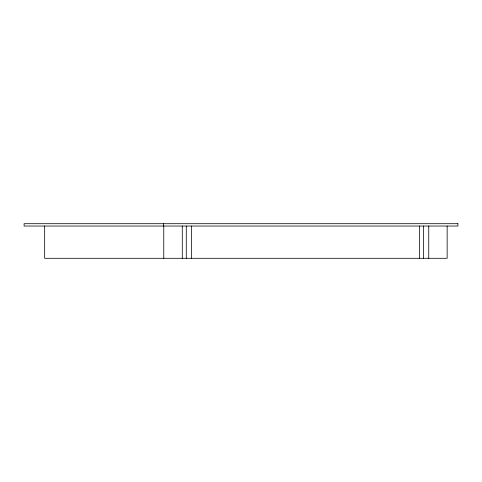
<?xml version="1.0" encoding="UTF-8"?>
<svg xmlns="http://www.w3.org/2000/svg" width="482" height="482" viewBox="0 0 482 482"><rect width="100%" height="100%" fill="white"/><g stroke="black" fill="none" stroke-linecap="round" stroke-linejoin="round"><path stroke-width="0.72" d="M447.145 226.04L447.145 258.298L44.663 258.298L44.663 226.04M428.751 226.04L428.751 258.298M423.461 226.04L423.461 258.298M419.394 226.04L419.394 258.298M191.571 226.04L191.571 258.298M186.281 226.04L186.281 258.298M182.286 226.04L182.286 258.298M163.772 226.04L163.772 258.298M163.464 223.702L163.464 226.04M457.9 223.702L24.1 223.702L24.1 226.04L457.9 226.04L457.9 223.702"/></g></svg>
